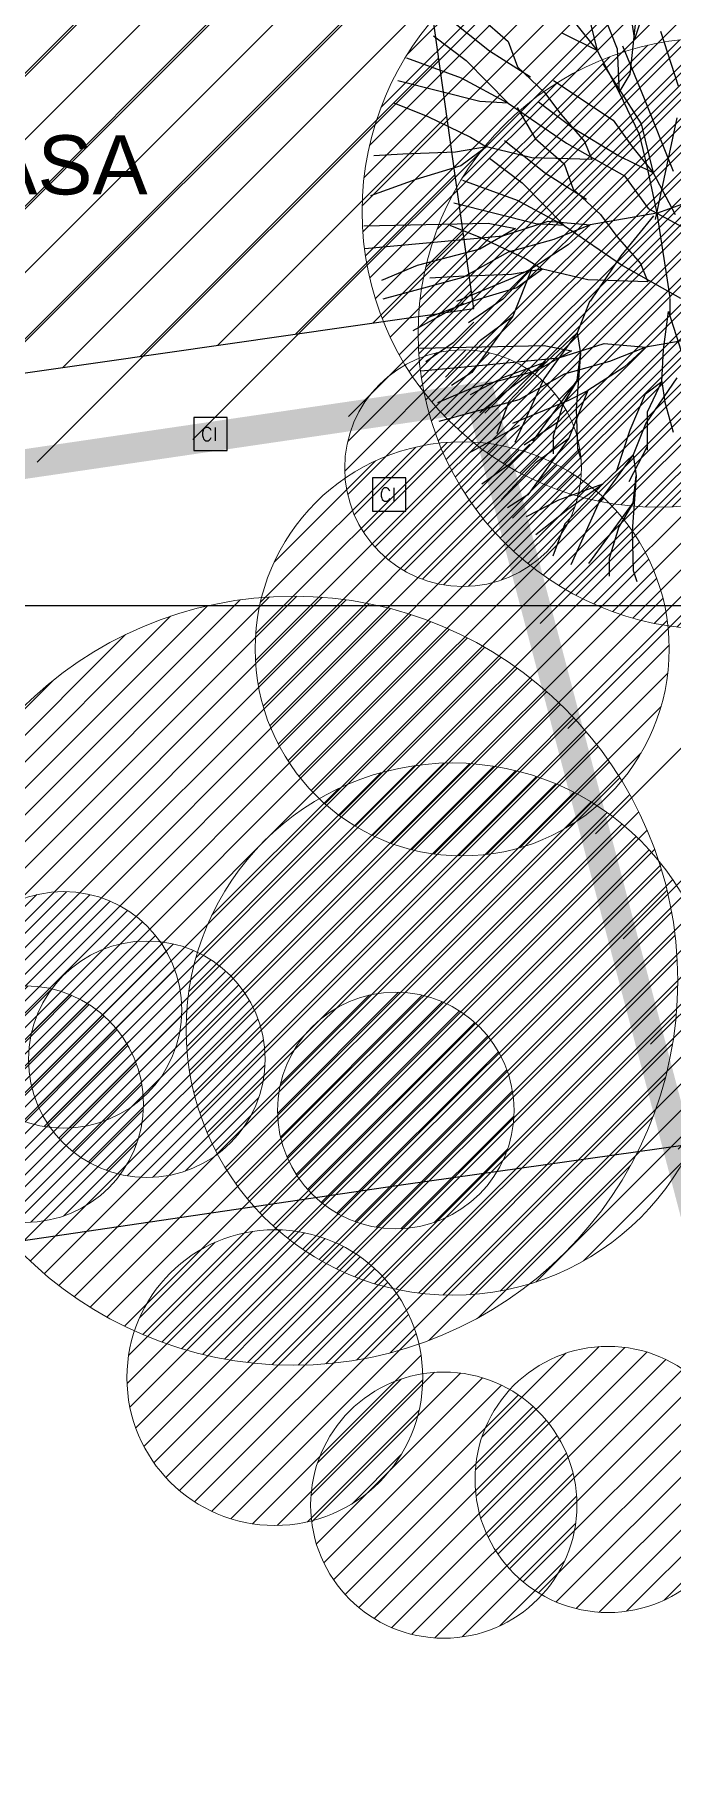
# Model space of a CAD drawing. Extents: x 352140 to 354978, y 6304672 to 6307963.
# Drawn here: x 352384.38 to 352395.15, y 6305880.49 to 6305909.65 of the extents above; entities that cross this region are included whole.
import ezdxf

# ---------------------------------------------------------------- set-up
doc = ezdxf.new("R2010")
doc.units = 0
for name, pattern in [('CONTINUOS', [0]), ('DASHDOT', [1, 0.5, -0.25, 0, -0.25]), ('DASHED', [19.049999999999997, 12.7, -6.35])]:
    doc.linetypes.add(name, pattern=pattern)
doc.layers.get('0').update_dxf_attribs({"linetype": 'CONTINUOUS'})
for name, color, linetype in [('03_S2_Pav ext_Borde vereda', 7, 'CONTINUOUS'), ('1-CERCO MALLA', 252, 'MALLA_LINE'), ('1-coordenadas', 8, 'CONTINUOUS'), ('1-MURO', 7, 'CONTINUOUS'), ('1-TEXTOS', 7, 'CONTINUOUS'), ('2-ACHURADO EDIFICACION', 252, 'CONTINUOUS'), ('Paisajismo', 253, 'CONTINUOUS'), ('Z-CR', 253, 'CONTINUOUS')]:
    doc.layers.add(name, color=color, linetype=linetype)
doc.layers.add('0_ASD_LINEA OFICIAL', color=253, linetype='DASHDOT', lineweight=20)
doc.layers.add('0_ASD_TOPOGRAFIA_ELEMENTOS', color=7, linetype='CONTINUOS', lineweight=5, true_color=0xbdbdbd)
doc.styles.add('A', font='arial.ttf', dxfattribs={"height": 2})
doc.styles.add('ROMANS', font='romans.shx', dxfattribs={"width": 0.75})
doc.linetypes.add('MALLA_LINE', pattern='A,0.5,-0.2,["MLL",Standard,S=0.1,R=0,X=-0.1,Y=-0.05],-0.25', length=0.95)

# ---------------------------------------------------------------- blocks, each defined once
blk = doc.blocks.new('COORDENADAS')
at = {"layer": '1-coordenadas'}
blk.add_line((20, -300.625), (1420, -300.625), dxfattribs=at)
blk = doc.blocks.new('CR')
at = {"layer": 'Z-CR', "color": 9, "true_color": 0xbdbdbd}
for p, q in [((-1.125, 1.125), (-1.125, -1.125)), ((1.125, 1.125), (-1.125, 1.125)), ((1.125, -1.125), (1.125, 1.125)), ((-1.125, -1.125), (1.125, -1.125))]:
    blk.add_line(p, q, dxfattribs=at)
at = {"layer": 'Z-CR', "color": 9, "true_color": 0xbdbdbd, "style": 'ROMANS'}
blk.add_text('CI', height=0.9, dxfattribs=at).set_placement((-0.6514367137569934, -0.4521266222000122))
blk = doc.blocks.new('A$C27410629')
at = {"true_color": 0x136734, "transparency": 33554559}
h = blk.add_hatch(dxfattribs=at)
h.set_pattern_fill('ANSI31', color=116, scale=0.5)
h.set_pattern_definition([(45, (-8759.562515186517, -519.1035735587502), (-1.122532015133644, 1.122532015133644), [])])
h.paths.add_polyline_path([(137.5068959888558, 1252.464406617455, 0.1176268807227723), (109.8147584422568, 1254.193915082657, 0.06692451075002814), (94.44469839795602, 1249.334472017372, 0.3153492887079504), (64.30173641118381, 1196.270282113329, 0.02268268711599586), (65.7292635223912, 1185.310127003227), (112.3603922077091, 1218.953454515778), (153.4782689701005, 1161.962272479494), (172.1053089193083, 1139.480769404351), (187.9579650288579, 1141.807885415954), (193.565073162812, 1120.465553675225), (224.197974734232, 1050.129297271156), (250.6203797236194, 989.4787086543838), (268.1526288855184, 972.7353945672494, 7.254700715645028e-06), (291.4898137452492, 983.2987389690225), (238.1945199318034, 1105.633967029937), (205.2934048173047, 1181.112163638985), (177.0531538182076, 1197.651557407602)])
at = {"layer": '0_ASD_LINEA OFICIAL', "ltscale": 8, "const_width": 0.5}
blk.add_lwpolyline([(250.6203797236194, 989.4787086543838), (268.1526288854875, 972.7353945673531, 7.254700715664111e-06), (291.4898137452146, 983.2987389692971), (291.4898137452146, 983.2987389692971), (238.1945199318034, 1105.633967029937), (205.2934048173047, 1181.112163638985), (177.0531538182076, 1197.651557407602), (137.6146324061954, 1252.315079214)], format="xyb", dxfattribs=at)
for points in [[(65.72926352235241, 1185.310127003199), (112.3603922077091, 1218.953454515778), (153.4782689701005, 1161.962272479494), (172.1053089193083, 1139.480769404351), (187.9579650288579, 1141.807885415954), (193.565073162812, 1120.465553675225), (224.197974734232, 1050.129297271156), (250.6203797236194, 989.4787086543838)], [(160.9876143796937, 1025.359743172903), (224.1959328140074, 1050.133984341224), (193.565073162812, 1120.465553675225), (187.9579650288579, 1141.807885415954), (172.1053089193083, 1139.480769404351), (153.4782689701005, 1161.962272479494), (117.4026874119681, 1137.085542515902), (85.5836153089768, 1125.976116823203)]]:
    blk.add_lwpolyline(points, dxfattribs=at)
blk = doc.blocks.new('1.0 - LO RECABARREN LOTEO PARQUE - VEGETACION EXISTENTE ETAPA MUNICIPAL__2024')
at = {"layer": 'Paisajismo'}
for p, q in [((352394.3134849794, 6305910.853789667), (352394.5215693546, 6305909.559906274)), ((352394.5215693546, 6305909.559906274), (352394.9146169637, 6305910.761369242)), ((352393.7386448688, 6305910.637571461), (352394.229856214, 6305909.410356456)), ((352393.6892336227, 6305910.206847971), (352393.8921501809, 6305909.379677232)), ((352391.3771890713, 6305909.929587121), (352392.0708026725, 6305909.37506585)), ((352391.8965987905, 6305909.962602952), (352392.3878101358, 6305909.533078468)), ((352394.4447629444, 6305908.980831973), (352394.5675657807, 6305910.085324964)), ((352391.122864772, 6305909.629221594), (352391.6777550635, 6305909.213330534)), ((352393.8921501809, 6305909.379677232), (352393.2961860136, 6305909.675431806)), ((352393.5237381385, 6305909.83988094), (352393.8921501809, 6305909.379677232)), ((352394.9585092771, 6305909.710959554), (352395.2590746798, 6305908.786757008)), ((352392.0708026725, 6305909.37506585), (352392.7644156842, 6305908.936069684)), ((352392.3878101358, 6305909.533078468), (352392.5413154479, 6305909.103553985)), ((352393.8921501809, 6305909.379677232), (352394.2605586898, 6305908.674026942)), ((352394.229856214, 6305909.410356456), (352394.2605586898, 6305908.674026942)), ((352394.3158260601, 6305909.460269551), (352394.6842345691, 6305908.570538802)), ((352390.6685668938, 6305909.25695522), (352391.5895916997, 6305908.919470967)), ((352391.6777550635, 6305909.213330534), (352392.3878101358, 6305908.489946484)), ((352392.5413154479, 6305909.103553985), (352393.0018243173, 6305908.674026942)), ((352393.9874508251, 6305909.156437855), (352394.634823323, 6305908.139815313)), ((352391.9089599903, 6305908.520178624), (352390.5217333774, 6305908.866754366)), ((352391.5895916997, 6305908.919470967), (352392.3878101358, 6305908.489946484)), ((352393.1491955817, 6305908.877341272), (352394.162320748, 6305908.202372763)), ((352394.2605586898, 6305908.674026942), (352394.4447629444, 6305908.980831973)), ((352390.4523717225, 6305908.497073519), (352391.0303825655, 6305908.266022882)), ((352392.3878101358, 6305908.489946484), (352391.9089599903, 6305908.520178624)), ((352392.3878101358, 6305908.489946484), (352393.3702363598, 6305907.814977976)), ((352393.4788010473, 6305908.070499993), (352392.9007902042, 6305908.50949616)), ((352393.0018243173, 6305908.674026942), (352393.2781324659, 6305908.305863464)), ((352394.2605586898, 6305908.674026942), (352394.5982682565, 6305907.968379211)), ((352394.6842345691, 6305908.570538802), (352395.1754459143, 6305907.343323798)), ((352391.0303825655, 6305908.266022882), (352391.7471161288, 6305907.919447142)), ((352392.5351814, 6305908.417137566), (352392.8421884908, 6305907.895570293)), ((352393.2781324659, 6305908.305863464), (352393.6772434507, 6305907.845657198)), ((352394.162320748, 6305908.202372763), (352394.4693278388, 6305907.772848281)), ((352394.634823323, 6305908.139815313), (352394.8377398812, 6305907.312644574)), ((352394.8745728715, 6305906.526401966), (352395.2429813804, 6305908.244502459)), ((352391.7471161288, 6305907.919447142), (352392.0194016268, 6305907.753616969)), ((352392.3227787716, 6305907.862554463), (352393.0163923728, 6305907.308033192)), ((352392.8421884908, 6305907.895570293), (352393.3333998361, 6305907.46604581)), ((352394.2417757139, 6305907.608399147), (352393.4788010473, 6305908.070499993)), ((352393.6772434507, 6305907.845657198), (352393.800046287, 6305907.538854728)), ((352394.5982682565, 6305907.968379211), (352394.7210710928, 6305907.446814498)), ((352390.6071654758, 6305907.630894956), (352390.1159541304, 6305907.600215733)), ((352391.4974878058, 6305907.66157674), (352390.6071654758, 6305907.630894956)), ((352392.0194016268, 6305907.753616969), (352391.4974878058, 6305907.66157674)), ((352392.0194016268, 6305907.753616969), (352391.5852734465, 6305907.434240762)), ((352392.7869211205, 6305907.56953395), (352392.0194016268, 6305907.753616969)), ((352392.0684544723, 6305907.562188935), (352392.6233447638, 6305907.146297876)), ((352393.800046287, 6305907.538854728), (352392.7869211205, 6305907.56953395)), ((352393.3702363598, 6305907.814977976), (352394.3526590504, 6305907.26273148)), ((352394.8377398812, 6305907.312644574), (352394.2417757139, 6305907.608399147)), ((352394.4693278388, 6305907.772848281), (352394.8377398812, 6305907.312644574)), ((352391.5852734465, 6305907.434240762), (352390.8222987799, 6305907.203190553)), ((352393.0163923728, 6305907.308033192), (352393.7100053845, 6305906.869037026)), ((352393.3333998361, 6305907.46604581), (352393.4869051482, 6305907.036521327)), ((352394.3526590504, 6305907.26273148), (352394.7517700352, 6305906.710484983)), ((352394.7210710928, 6305907.446814498), (352394.8972583273, 6305906.632197277)), ((352394.8377398812, 6305907.312644574), (352395.2061483901, 6305906.606994283)), ((352390.8222987799, 6305907.203190553), (352390.0593241133, 6305906.925929705)), ((352391.6141565942, 6305907.189922562), (352392.5351814, 6305906.852438308)), ((352392.6233447638, 6305907.146297876), (352393.3333998361, 6305906.422913825)), ((352393.4869051482, 6305907.036521327), (352393.9474140176, 6305906.606994283)), ((352394.8972583273, 6305906.632197277), (352396.2254076045, 6305907.109330244)), ((352392.8545496906, 6305906.453145966), (352391.4673230777, 6305906.799721708)), ((352392.5351814, 6305906.852438308), (352393.3333998361, 6305906.422913825)), ((352394.7517700352, 6305906.710484983), (352395.949099456, 6305906.066198258)), ((352389.9437219448, 6305906.417618219), (352392.0476821209, 6305906.463828432)), ((352391.3979614228, 6305906.430040861), (352391.9759722658, 6305906.198990224)), ((352392.0476821209, 6305906.463828432), (352392.5100907954, 6305906.371408434)), ((352392.2957097753, 6305906.250278716), (352393.063229269, 6305906.495722742)), ((352393.3333998361, 6305906.422913825), (352392.8545496906, 6305906.453145966)), ((352393.063229269, 6305906.495722742), (352393.7693438111, 6305906.434361735)), ((352393.7693438111, 6305906.434361735), (352393.1553296295, 6305906.18891771)), ((352393.3333998361, 6305906.422913825), (352394.3158260601, 6305905.747945317)), ((352393.7693438111, 6305906.434361735), (352393.4009353022, 6305906.096877482)), ((352394.8972583273, 6305906.632197277), (352393.7693438111, 6305906.434361735)), ((352393.7693438111, 6305906.434361735), (352393.7693438111, 6305906.434361735)), ((352393.9474140176, 6305906.606994283), (352394.2237221662, 6305906.238830806)), ((352394.8438739291, 6305906.587762971), (352394.2912576322, 6305905.912794462)), ((352394.8972583273, 6305906.632197277), (352395.1201785441, 6305905.207146732)), ((352389.9624488183, 6305906.035516476), (352391.0062764605, 6305906.127556705)), ((352391.0062764605, 6305906.127556705), (352392.2957097753, 6305906.250278716)), ((352392.5100907954, 6305906.371408434), (352391.9089594007, 6305906.024832265)), ((352391.9759722658, 6305906.198990224), (352392.6927058291, 6305905.852414483)), ((352393.1553296295, 6305906.18891771), (352392.3878101358, 6305905.974155469)), ((352393.4009353022, 6305906.096877482), (352392.7869211205, 6305905.698032221)), ((352394.2237221662, 6305906.238830806), (352394.622833151, 6305905.778624539)), ((352391.9089594007, 6305906.024832265), (352390.8454193315, 6305905.747571844)), ((352392.3878101358, 6305905.974155469), (352391.6202906421, 6305905.544630986)), ((352392.6927058291, 6305905.852414483), (352392.9649913271, 6305905.686584311)), ((352394.2912576322, 6305905.912794462), (352393.7693438111, 6305905.145785726)), ((352390.8454193315, 6305905.747571844), (352390.2442873472, 6305905.493416102)), ((352391.6202906421, 6305905.544630986), (352390.2694559091, 6305905.176467509)), ((352391.5527551761, 6305905.563862298), (352391.0615438307, 6305905.533183075)), ((352391.5159117915, 6305905.146839933), (352392.4638496921, 6305905.539626314)), ((352392.4430775061, 6305905.594544081), (352391.5527551761, 6305905.563862298)), ((352392.7869211205, 6305905.698032221), (352392.2957097753, 6305905.176467509)), ((352392.9649913271, 6305905.686584311), (352392.4430775061, 6305905.594544081)), ((352392.7869211205, 6305905.698032221), (352392.4638496921, 6305904.892684619)), ((352392.4638496921, 6305905.539626314), (352392.7869211205, 6305905.698032221)), ((352392.9649913271, 6305905.686584311), (352392.5308631468, 6305905.367208104)), ((352393.7325108208, 6305905.502501291), (352392.9649913271, 6305905.686584311)), ((352394.3158260601, 6305905.747945317), (352395.2982487507, 6305905.195698822)), ((352394.622833151, 6305905.778624539), (352394.7456359873, 6305905.471822069)), ((352392.5308631468, 6305905.367208104), (352391.7678884802, 6305905.136157895)), ((352394.7456359873, 6305905.471822069), (352393.7325108208, 6305905.502501291)), ((352390.7789491527, 6305904.649246451), (352391.6315494755, 6305905.115835865)), ((352391.7678884802, 6305905.136157895), (352391.0049138136, 6305904.858897046)), ((352392.2957097753, 6305905.176467509), (352391.712394536, 6305904.777622248)), ((352393.7676632233, 6305905.149297383), (352393.5520186601, 6305904.610543044)), ((352395.0121196433, 6305904.324609548), (352395.0929848033, 6305904.971115203)), ((352395.0929848033, 6305904.971115203), (352395.3086324689, 6305904.297672843)), ((352395.124212713, 6305904.910807617), (352395.124212713, 6305905.186930866)), ((352391.8040635513, 6305904.791658554), (352391.4536395848, 6305904.441467897)), ((352392.4638496921, 6305904.892684619), (352391.7736497018, 6305903.939218871)), ((352391.9157499282, 6305904.486954465), (352392.4638496921, 6305904.892684619)), ((352390.8893116451, 6305904.35058556), (352392.9932718212, 6305904.396795774)), ((352391.4536395848, 6305904.441467897), (352390.9953933368, 6305904.118216191)), ((352391.3270499518, 6305903.858073066), (352391.9157499282, 6305904.486954465)), ((352393.5520186601, 6305904.610543044), (352392.9859501303, 6305903.829349366)), ((352392.9932718212, 6305904.396795774), (352393.4556804957, 6305904.304375775)), ((352393.0398612712, 6305904.125664365), (352393.5520186601, 6305904.610543044)), ((352393.2412994756, 6305904.183246057), (352394.0088189693, 6305904.428690083)), ((352393.5520186601, 6305904.610543044), (352393.6059298008, 6305904.260354635)), ((352394.0088189693, 6305904.428690083), (352394.7149335115, 6305904.367329077)), ((352394.7149335115, 6305904.367329077), (352394.1009193299, 6305904.121885052)), ((352394.7149335115, 6305904.367329077), (352394.3465250025, 6305904.029844823)), ((352395.8428480276, 6305904.565164618), (352394.7149335115, 6305904.367329077)), ((352394.7149335115, 6305904.367329077), (352394.7149335115, 6305904.367329077)), ((352390.9080385186, 6305903.968483818), (352391.9518661608, 6305904.060524046)), ((352391.9518661608, 6305904.060524046), (352393.2412994756, 6305904.183246057)), ((352392.2966249658, 6305903.8518871), (352393.0398612712, 6305904.125664365)), ((352393.0398612712, 6305904.125664365), (352392.3981249796, 6305903.446156948)), ((352392.4468387223, 6305903.694661343), (352393.0398612712, 6305904.125664365)), ((352393.4556804957, 6305904.304375775), (352392.854549101, 6305903.957799607)), ((352394.1009193299, 6305904.121885052), (352393.3333998361, 6305903.90712281)), ((352393.6059298008, 6305904.260354635), (352393.5349257553, 6305903.324438051)), ((352393.5520186601, 6305903.80241266), (352393.6059298008, 6305904.260354635)), ((352393.6059298008, 6305904.260354635), (352393.5520186601, 6305903.80241266)), ((352394.9851625217, 6305903.785857457), (352395.0121196433, 6305904.324609548)), ((352391.7736497018, 6305903.939218871), (352391.4285494479, 6305903.71606725)), ((352391.7485246843, 6305903.567875843), (352392.2966249658, 6305903.8518871)), ((352392.854549101, 6305903.957799607), (352391.7910090318, 6305903.680539185)), ((352392.9859501303, 6305903.829349366), (352392.5007498631, 6305902.751842936)), ((352393.3333998361, 6305903.90712281), (352392.5658803424, 6305903.477598327)), ((352392.8041250348, 6305902.776702458), (352393.5520186601, 6305903.80241266)), ((352393.5520186601, 6305903.80241266), (352393.3094200777, 6305903.398346344)), ((352394.3465250025, 6305904.029844823), (352393.7325108208, 6305903.630999562)), ((352394.7094993792, 6305903.579256171), (352394.9851625217, 6305903.785857457)), ((352395.2368473325, 6305903.845761804), (352394.7149335115, 6305903.078753067)), ((352394.7425639392, 6305903.274039824), (352394.9851625217, 6305903.785857457)), ((352394.9851625217, 6305903.785857457), (352395.0342995268, 6305903.437250731)), ((352391.7910090318, 6305903.680539185), (352391.1898770476, 6305903.426383443)), ((352392.5658803424, 6305903.477598327), (352391.2150456094, 6305903.109434851)), ((352391.9077273142, 6305903.263658321), (352392.4468387223, 6305903.694661343)), ((352392.4615014918, 6305903.079807275), (352393.4094393924, 6305903.472593656)), ((352393.7325108208, 6305903.630999562), (352393.2412994756, 6305903.109434851)), ((352393.7325108208, 6305903.630999562), (352393.4094393924, 6305902.82565196)), ((352393.4094393924, 6305903.472593656), (352393.7325108208, 6305903.630999562)), ((352394.4455990327, 6305902.970660942), (352394.7094993792, 6305903.579256171)), ((352392.3981249796, 6305903.446156948), (352392.1951249521, 6305902.898421355)), ((352393.3094200777, 6305903.398346344), (352393.1476866552, 6305902.859592006)), ((352393.5349257553, 6305903.324438051), (352393.5552253439, 6305902.654983187)), ((352394.7425639392, 6305902.627534167), (352394.7425639392, 6305903.274039824)), ((352395.0342995268, 6305903.437250731), (352395.1763997531, 6305902.930088227)), ((352391.724538853, 6305902.582213792), (352392.5771391758, 6305903.048803207)), ((352393.2412994756, 6305903.109434851), (352392.6579842363, 6305902.71058959)), ((352394.2222994165, 6305902.280919908), (352394.4455990327, 6305902.970660942)), ((352394.7132529236, 6305903.082264724), (352394.4976083604, 6305902.543510386)), ((352392.7496532516, 6305902.724625896), (352392.3992292851, 6305902.374435239)), ((352393.4094393924, 6305902.82565196), (352392.7192394022, 6305901.872186213)), ((352392.8613396285, 6305902.419921806), (352393.4094393924, 6305902.82565196)), ((352393.1476866552, 6305902.859592006), (352393.1476866552, 6305902.563279255)), ((352393.5552253439, 6305902.654983187), (352393.6161256627, 6305902.472404656)), ((352394.4281140565, 6305902.09519867), (352394.7454820853, 6305902.703077901)), ((352392.3992292851, 6305902.374435239), (352391.9409830371, 6305902.051183533)), ((352392.2726396521, 6305901.791040407), (352392.8613396285, 6305902.419921806)), ((352394.4976083604, 6305902.543510386), (352393.9315398306, 6305901.762316708)), ((352393.9854509715, 6305902.058631706), (352394.4976083604, 6305902.543510386)), ((352394.4976083604, 6305902.543510386), (352394.5515195011, 6305902.193321977)), ((352393.2422146662, 6305901.784854442), (352393.9854509715, 6305902.058631706)), ((352393.9854509715, 6305902.058631706), (352393.3437146799, 6305901.379124289)), ((352393.3924284226, 6305901.627628685), (352393.9854509715, 6305902.058631706)), ((352394.5515195011, 6305902.193321977), (352394.4805154556, 6305901.257405393)), ((352394.4976083604, 6305901.735380001), (352394.5515195011, 6305902.193321977)), ((352394.5515195011, 6305902.193321977), (352394.4976083604, 6305901.735380001)), ((352392.7192394022, 6305901.872186213), (352392.3741391482, 6305901.649034591)), ((352392.6941143846, 6305901.500843185), (352393.2422146662, 6305901.784854442)), ((352393.9315398306, 6305901.762316708), (352393.4463395634, 6305900.684810277)), ((352393.7497147351, 6305900.7096698), (352394.4976083604, 6305901.735380001)), ((352394.4976083604, 6305901.735380001), (352394.255009778, 6305901.331313686)), ((352392.8533170145, 6305901.196625663), (352393.3924284226, 6305901.627628685)), ((352393.3437146799, 6305901.379124289), (352393.1407146524, 6305900.831388696)), ((352394.255009778, 6305901.331313686), (352394.0932763555, 6305900.792559347)), ((352394.4805154556, 6305901.257405393), (352394.5008150442, 6305900.587950529)), ((352394.0932763555, 6305900.792559347), (352394.0932763555, 6305900.496246597)), ((352394.5008150442, 6305900.587950529), (352394.561715363, 6305900.405371998))]:
    blk.add_line(p, q, dxfattribs=at)

msp = doc.modelspace()

# ---------------------------------------------------------------- hatches: boundary and pattern name
at = {"layer": '0_ASD_TOPOGRAFIA_ELEMENTOS'}
h = msp.add_hatch(dxfattribs=at)
h.set_pattern_fill('ANSI31', color=256, scale=0.1)
h.set_pattern_definition([(45, (346092.1429718852, 6304166.910121057), (-0.2245064030267289, 0.2245064030267289), [])])
edge = h.paths.add_edge_path()
edge.add_arc((352394.9171892261, 6305906.662297371), 5, 0, 360)
h = msp.add_hatch(dxfattribs=at)
h.set_pattern_fill('ANSI31', color=256, scale=0.1)
h.set_pattern_definition([(45, (346093.0885615855, 6304164.843088399), (-0.2245064030267289, 0.2245064030267289), [])])
edge = h.paths.add_edge_path()
edge.add_arc((352395.8627789264, 6305904.595264712), 5, 0, 360)
h = msp.add_hatch(dxfattribs=at)
h.set_pattern_fill('ANSI31', color=256, scale=0.1)
h.set_pattern_definition([(45, (346088.8481344952, 6304162.569344084), (-0.2245064030267289, 0.2245064030267289), [])])
edge = h.paths.add_edge_path()
edge.add_arc((352391.6223518361, 6305902.321520397), 2, 0, 360)
h = msp.add_hatch(dxfattribs=at)
h.set_pattern_fill('ANSI31', color=256, scale=0.1)
h.set_pattern_definition([(45, (346088.8333745911, 6304159.513088954), (-0.2245064030267289, 0.2245064030267289), [])])
edge = h.paths.add_edge_path()
edge.add_arc((352391.607591932, 6305899.265265267), 3.5, 0, 360)
h = msp.add_hatch(dxfattribs=at)
h.set_pattern_fill('ANSI31', color=256, scale=0.1)
h.set_pattern_definition([(45, (346085.9785112705, 6304153.903732989), (-0.2245064030267289, 0.2245064030267289), [])])
edge = h.paths.add_edge_path()
edge.add_arc((352388.7527286113, 6305893.655909304), 6.5, 0, 360)
h = msp.add_hatch(dxfattribs=at)
h.set_pattern_fill('ANSI31', color=256, scale=0.1)
h.set_pattern_definition([(45, (346088.6693262593, 6304153.084689968), (-0.2245064030267289, 0.2245064030267289), [])])
edge = h.paths.add_edge_path()
edge.add_arc((352391.4435436002, 6305892.836866282), 4.5, 0, 360)
h = msp.add_hatch(dxfattribs=at)
h.set_pattern_fill('ANSI31', color=256, scale=0.1)
h.set_pattern_definition([(45, (346082.0969010058, 6304153.409221396), (-0.2245064030267289, 0.2245064030267289), [])])
edge = h.paths.add_edge_path()
edge.add_arc((352384.8711183466, 6305893.16139771), 2, 0, 360)
h = msp.add_hatch(dxfattribs=at)
h.set_pattern_fill('ANSI31', color=256, scale=0.1)
h.set_pattern_definition([(45, (346083.5041822849, 6304152.574718005), (-0.2245064030267289, 0.2245064030267289), [])])
edge = h.paths.add_edge_path()
edge.add_arc((352386.2783996258, 6305892.326894319), 2, 0, 360)
h = msp.add_hatch(dxfattribs=at)
h.set_pattern_fill('ANSI31', color=256, scale=0.1)
h.set_pattern_definition([(45, (346081.4473985386, 6304151.817495489), (-0.2245064030267289, 0.2245064030267289), [])])
edge = h.paths.add_edge_path()
edge.add_arc((352384.2216158794, 6305891.569671802), 2, 0, 360)
h = msp.add_hatch(dxfattribs=at)
h.set_pattern_fill('ANSI31', color=256, scale=0.1)
h.set_pattern_definition([(45, (346087.7105326689, 6304151.709325339), (-0.2245064030267289, 0.2245064030267289), [])])
edge = h.paths.add_edge_path()
edge.add_arc((352390.4847500098, 6305891.461501652), 2, 0, 360)
h = msp.add_hatch(dxfattribs=at)
h.set_pattern_fill('ANSI31', color=256, scale=0.1)
h.set_pattern_definition([(45, (346085.6674418456, 6304147.193502149), (-0.2245064030267289, 0.2245064030267289), [])])
edge = h.paths.add_edge_path()
edge.add_arc((352388.4416591865, 6305886.945678462), 2.5, 0, 360)
h = msp.add_hatch(dxfattribs=at)
h.set_pattern_fill('ANSI31', color=256, scale=0.1)
h.set_pattern_definition([(45, (346091.3007904288, 6304145.472125197), (-0.2245064030267289, 0.2245064030267289), [])])
edge = h.paths.add_edge_path()
edge.add_arc((352394.0750077697, 6305885.22430151), 2.25, 0, 360)
h = msp.add_hatch(dxfattribs=at)
h.set_pattern_fill('ANSI31', color=256, scale=0.1)
h.set_pattern_definition([(45, (346088.522905343, 6304145.037902755), (-0.2245064030267289, 0.2245064030267289), [])])
edge = h.paths.add_edge_path()
edge.add_arc((352391.2971226839, 6305884.790079068), 2.25, 0, 360)
at = {"layer": '2-ACHURADO EDIFICACION'}
h = msp.add_hatch(dxfattribs=at)
h.set_pattern_fill('ANSI31', color=256, scale=0.25)
h.set_pattern_definition([(45, (0, 0), (-0.561266007566822, 0.5612660075668221), [])])
h.paths.add_polyline_path([(352391.804, 6305905.018999999), (352390.8320000001, 6305911.975), (352386.722, 6305911.404), (352379.5022683701, 6305910.400966726), (352379.931, 6305907.315), (352376.768, 6305906.763), (352377.335, 6305902.895), (352381.0619999993, 6305903.48), (352385.488, 6305904.115)])

# ---------------------------------------------------------------- linework, layer by layer
at = {"layer": '0_ASD_TOPOGRAFIA_ELEMENTOS'}
for centre, radius in [((352394.9171892261, 6305906.662297371), 5), ((352395.8627789264, 6305904.595264712), 5), ((352391.6223518361, 6305902.321520397), 2), ((352391.607591932, 6305899.265265267), 3.5), ((352388.7527286113, 6305893.655909304), 6.5), ((352391.4435436002, 6305892.836866282), 4.5), ((352384.8711183466, 6305893.16139771), 2), ((352386.2783996258, 6305892.326894319), 2), ((352384.2216158794, 6305891.569671802), 2), ((352390.4847500098, 6305891.461501652), 2), ((352388.4416591865, 6305886.945678462), 2.5), ((352394.0750077697, 6305885.22430151), 2.25), ((352391.2971226839, 6305884.790079068), 2.25)]:
    msp.add_circle(centre, radius, dxfattribs=at)
at = {"layer": '1-CERCO MALLA', "ltscale": 6, "flags": 128}
msp.add_lwpolyline([(352354.046, 6305884.852999999), (352365.794, 6305886.551), (352390.653, 6305890.216), (352396.096, 6305890.98), (352413.118, 6305893.497), (352416.125, 6305894.07)], dxfattribs=at)
at = {"layer": '1-MURO', "flags": 128}
msp.add_lwpolyline([(352371.789, 6305897.826), (352378.019, 6305898.82), (352379.136, 6305899.142999999), (352380.2720000001, 6305900.039), (352380.95, 6305901.12), (352381.183, 6305902.312000001), (352381.062, 6305903.48), (352385.488, 6305904.115), (352391.804, 6305905.018999999), (352390.8320000001, 6305911.975), (352386.722, 6305911.404)], dxfattribs=at)

# ---------------------------------------------------------------- block references
at = {"color": 252, "linetype": 'DASHED'}
msp.add_blockref('COORDENADAS', (352180, 6306200.625), dxfattribs=at)
at = {"layer": '03_S2_Pav ext_Borde vereda', "linetype": 'Continuous'}
msp.add_blockref('A$C27410629', (352203.9623478023, 6304761.713605438), dxfattribs=at)
at = {"layer": 'Paisajismo'}
msp.add_blockref('1.0 - LO RECABARREN LOTEO PARQUE - VEGETACION EXISTENTE ETAPA MUNICIPAL__2024', (0, 0), dxfattribs=at)
at = {"layer": 'Z-CR', "xscale": 0.25, "yscale": 0.25, "zscale": 0.25}
for p in [(352387.352, 6305902.897999999), (352390.373, 6305901.874)]:
    msp.add_blockref('CR', p, dxfattribs=at)

# ---------------------------------------------------------------- texts
at = {"layer": '1-TEXTOS', "style": 'A'}
msp.add_text('CASA', height=1, dxfattribs=at).set_placement((352382.4884012537, 6305906.948465009))

doc.saveas('drawing.dxf')
